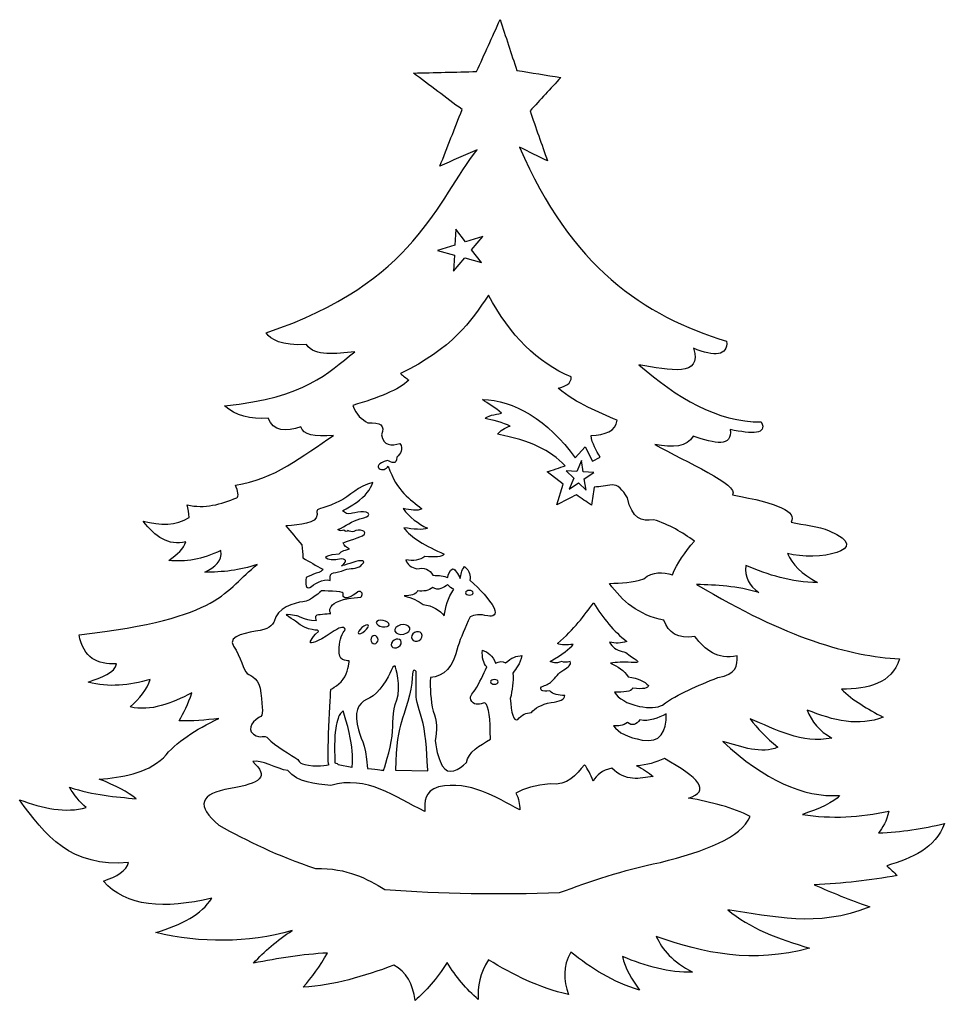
# Model space of a CAD drawing. Header units: centimetres. Extents: x 1 to 126, y -110 to -2.
# Drawn here: x 39.88 to 49.31, y -44.98 to -34.98 of the extents above; entities that cross this region are included whole.
import ezdxf

# ---------------------------------------------------------------- set-up
doc = ezdxf.new("R2010")
doc.units = ezdxf.units.CM
doc.header["$MEASUREMENT"] = 0
doc.layers.add('layer 1', color=7, linetype='Continuous')

msp = doc.modelspace()

# ---------------------------------------------------------------- linework, layer by layer
at = {"layer": 'layer 1', "color": 250}
for points, knots in [([(43.69489, -44.61772), (43.82336, -44.68511), (43.88996, -44.80964), (43.91102, -44.97621), (43.91102, -44.97621), (44.02158, -44.88211), (44.13104, -44.75837), (44.23887, -44.59137), (44.23887, -44.59137), (44.32866, -44.73668), (44.43503, -44.86122), (44.55513, -44.96856), (44.55513, -44.96856), (44.54686, -44.83551), (44.57273, -44.7008), (44.65947, -44.56315), (44.65947, -44.56315), (44.91254, -44.71384), (45.17313, -44.85154), (45.47604, -44.9161), (45.47604, -44.9161), (45.4238, -44.77242), (45.41455, -44.62829), (45.4998, -44.48319), (45.4998, -44.48319), (45.70339, -44.64948), (45.92907, -44.78842), (46.19841, -44.87326), (46.19841, -44.87326), (46.12294, -44.76279), (46.0491, -44.65189), (46.02654, -44.52833), (46.02654, -44.52833), (46.26144, -44.63047), (46.49893, -44.69253), (46.74056, -44.69), (46.74056, -44.69), (46.53695, -44.58337), (46.43082, -44.45768), (46.36899, -44.32333), (46.36899, -44.32333), (46.85224, -44.49906), (47.35594, -44.60179), (47.93274, -44.44384), (47.93274, -44.44384), (47.61605, -44.35067), (47.31834, -44.2392), (47.09884, -44.05247), (47.09884, -44.05247), (47.55928, -44.11585), (48.00059, -44.24398), (48.54561, -44.02165), (48.54561, -44.02165), (48.3405, -43.95062), (48.15407, -43.87558), (47.98044, -43.79781), (47.98044, -43.79781), (48.26905, -43.78714), (48.54918, -43.75088), (48.82588, -43.70424), (48.82588, -43.70424), (48.79093, -43.67071), (48.75598, -43.63718), (48.72102, -43.60365), (48.72102, -43.60365), (48.97695, -43.52492), (49.21602, -43.42838), (49.30602, -43.17415), (49.30602, -43.17415), (49.08773, -43.22386), (48.86564, -43.26071), (48.63527, -43.26926), (48.63527, -43.26926), (48.67592, -43.21142), (48.71771, -43.15682), (48.74024, -43.04664), (48.74024, -43.04664), (48.44828, -43.11125), (48.15447, -43.12628), (47.85847, -43.0815), (47.85847, -43.0815), (48.02519, -43.01999), (48.1882, -42.95815), (48.2371, -42.88653), (48.2371, -42.88653), (47.86912, -42.91089), (47.47305, -42.73129), (47.04725, -42.33577), (47.04725, -42.33577), (47.24245, -42.39166), (47.44181, -42.46767), (47.6103, -42.39485), (47.6103, -42.39485), (47.48275, -42.2967), (47.40433, -42.20159), (47.32516, -42.10643), (47.32516, -42.10643), (47.58592, -42.20806), (47.85166, -42.36565), (48.15976, -42.30151), (48.15976, -42.30151), (48.03118, -42.23054), (47.95195, -42.13232), (47.90653, -42.01547), (47.90653, -42.01547), (48.17642, -42.12418), (48.43996, -42.18735), (48.6809, -42.08786), (48.6809, -42.08786), (48.52397, -42.00524), (48.37222, -41.91842), (48.25664, -41.80226), (48.25664, -41.80226), (48.53009, -41.80056), (48.76642, -41.74943), (48.84989, -41.49484), (48.84989, -41.49484), (48.3358, -41.46509), (47.70734, -41.28975), (46.78119, -40.73544), (46.78119, -40.73544), (46.98422, -40.73998), (47.19017, -40.75221), (47.41673, -40.81849), (47.41673, -40.81849), (47.31671, -40.74935), (47.2686, -40.65878), (47.2832, -40.54235), (47.2832, -40.54235), (47.51088, -40.63886), (47.74703, -40.71439), (48.01354, -40.715), (48.01354, -40.715), (47.85219, -40.62752), (47.75404, -40.52841), (47.70826, -40.4197), (47.70826, -40.4197), (48.0009, -40.49945), (48.60911, -40.3916), (48.13271, -40.18841), (48.13271, -40.18841), (48.02363, -40.1419), (47.86879, -40.1304), (47.74417, -40.10003), (47.74417, -40.10003), (47.8054, -39.99755), (47.62258, -39.9045), (47.1452, -39.82288), (47.1452, -39.82288), (47.21868, -39.71438), (46.67318, -39.4898), (46.35445, -39.30775), (46.35445, -39.30775), (46.53835, -39.34267), (46.68844, -39.33763), (46.74507, -39.2221), (46.74507, -39.2221), (46.97226, -39.30578), (47.14521, -39.33263), (47.12452, -39.15662), (47.12452, -39.15662), (47.34625, -39.20135), (47.50518, -39.20798), (47.43985, -39.07854), (47.43985, -39.07854), (46.98853, -39.07959), (46.58261, -38.8323), (46.19311, -38.49521), (46.19311, -38.49521), (46.5072, -38.5497), (46.84713, -38.62627), (46.74776, -38.32705), (46.74776, -38.32705), (46.96947, -38.41573), (47.0971, -38.40694), (47.0872, -38.25565), (47.0872, -38.25565), (46.24664, -38.00058), (45.49253, -37.49095), (44.97738, -36.27754), (44.97738, -36.27754), (45.07191, -36.32399), (45.16644, -36.37044), (45.26098, -36.41688), (45.26098, -36.41688), (45.20166, -36.24705), (45.14233, -36.07722), (45.08302, -35.90739), (45.08302, -35.90739), (45.18753, -35.79374), (45.29205, -35.68008), (45.39658, -35.56641), (45.39658, -35.56641), (45.24718, -35.54225), (45.09778, -35.51808), (44.94838, -35.49392), (44.94838, -35.49392), (44.89161, -35.32135), (44.83485, -35.14879), (44.77807, -34.97621), (44.77807, -34.97621), (44.69842, -35.15277), (44.61877, -35.32933), (44.53912, -35.50589), (44.53912, -35.50589), (44.32451, -35.51107), (44.1099, -35.51622), (43.89529, -35.52138), (43.89529, -35.52138), (44.06033, -35.64554), (44.22536, -35.76968), (44.39038, -35.89384), (44.39038, -35.89384), (44.31528, -36.08588), (44.24019, -36.27792), (44.16508, -36.46997), (44.16508, -36.46997), (44.29163, -36.41411), (44.41818, -36.35826), (44.54472, -36.30242), (44.54472, -36.30242), (44.14174, -36.80702), (43.91867, -37.66263), (42.39419, -38.16896), (42.39419, -38.16896), (42.44292, -38.24454), (42.5471, -38.29802), (42.80442, -38.29039), (42.80442, -38.29039), (42.89324, -38.41612), (43.10302, -38.37942), (43.29644, -38.36469), (43.29644, -38.36469), (43.00747, -38.58265), (42.81958, -38.82308), (41.96835, -38.91573), (41.96835, -38.91573), (42.08577, -39.01153), (42.23247, -39.05626), (42.41447, -39.03935), (42.41447, -39.03935), (42.46375, -39.18088), (42.59445, -39.17557), (42.74795, -39.12918), (42.74795, -39.12918), (42.77096, -39.20644), (42.88208, -39.23507), (43.08128, -39.21509), (43.08128, -39.21509), (42.76784, -39.42232), (42.47415, -39.66753), (42.08175, -39.72274), (42.08175, -39.72274), (42.10453, -39.78249), (42.12115, -39.83665), (42.09448, -39.85165), (42.09448, -39.85165), (41.93313, -39.91644), (41.76929, -39.96757), (41.58797, -39.92329), (41.58797, -39.92329), (41.59949, -39.9659), (41.6077, -40.00867), (41.60864, -40.05181), (41.60864, -40.05181), (41.47618, -40.13686), (41.31496, -40.1336), (41.14069, -40.09018), (41.14069, -40.09018), (41.26064, -40.24835), (41.3981, -40.34366), (41.5741, -40.30077), (41.5741, -40.30077), (41.55891, -40.36806), (41.48644, -40.42946), (41.40208, -40.48966), (41.40208, -40.48966), (41.56923, -40.50987), (41.74476, -40.48172), (41.9314, -40.38944), (41.9314, -40.38944), (41.95541, -40.50016), (41.86824, -40.55773), (41.76849, -40.60929), (41.76849, -40.60929), (41.94763, -40.61327), (42.1258, -40.59053), (42.30264, -40.53239), (42.30264, -40.53239), (41.96577, -40.79269), (41.96872, -41.08042), (40.48743, -41.24833), (40.48743, -41.24833), (40.53003, -41.48639), (40.67574, -41.55389), (40.8683, -41.54389), (40.8683, -41.54389), (40.85887, -41.63485), (40.71594, -41.68136), (40.58085, -41.73052), (40.58085, -41.73052), (40.78794, -41.78837), (40.99911, -41.76632), (41.21233, -41.70386), (41.21233, -41.70386), (41.18129, -41.8077), (41.10312, -41.89851), (41.00792, -41.98459), (41.00792, -41.98459), (41.22049, -42.03197), (41.42828, -41.94962), (41.63505, -41.84039), (41.63505, -41.84039), (41.59985, -41.95853), (41.55358, -42.04332), (41.50637, -42.1253), (41.50637, -42.1253), (41.64179, -42.13017), (41.77659, -42.11776), (41.91123, -42.10177), (41.91123, -42.10177), (41.67673, -42.21451), (41.47592, -42.34198), (41.34926, -42.50187), (41.34926, -42.50187), (41.16219, -42.67081), (40.92842, -42.6987), (40.69312, -42.72206), (40.69312, -42.72206), (40.86519, -42.78569), (40.98301, -42.85193), (41.07036, -42.91966), (41.07036, -42.91966), (40.85486, -42.90128), (40.63991, -42.88386), (40.38984, -42.80348), (40.38984, -42.80348), (40.43657, -42.88363), (40.49349, -42.95284), (40.56061, -43.01108), (40.56061, -43.01108), (40.34959, -43.06811), (40.11904, -43.01843), (39.8814, -42.93016), (39.8814, -42.93016), (40.13405, -43.29335), (40.41221, -43.62402), (40.99105, -43.57115), (40.99105, -43.57115), (40.97227, -43.6545), (40.87233, -43.71298), (40.73551, -43.76016), (40.73551, -43.76016), (40.96624, -44.02521), (41.3579, -44.04779), (41.83982, -43.93433), (41.83982, -43.93433), (41.73774, -44.09793), (41.53198, -44.20637), (41.26802, -44.28388), (41.26802, -44.28388), (41.73359, -44.3933), (42.19753, -44.39403), (42.65949, -44.26358), (42.65949, -44.26358), (42.50236, -44.3646), (42.37495, -44.47706), (42.26608, -44.59665), (42.26608, -44.59665), (42.51617, -44.54686), (42.76662, -44.50677), (43.01804, -44.4935), (43.01804, -44.4935), (42.94393, -44.63035), (42.85838, -44.73712), (42.77242, -44.84295), (42.77242, -44.84295), (43.08186, -44.82063), (43.38892, -44.73381), (43.69489, -44.61772)], [0, 0, 0, 0, 0.0104167, 0.0104167, 0.0104167, 0.0104167, 0.0208333, 0.0208333, 0.0208333, 0.0208333, 0.03125, 0.03125, 0.03125, 0.03125, 0.0416667, 0.0416667, 0.0416667, 0.0416667, 0.0520833, 0.0520833, 0.0520833, 0.0520833, 0.0625, 0.0625, 0.0625, 0.0625, 0.0729167, 0.0729167, 0.0729167, 0.0729167, 0.0833333, 0.0833333, 0.0833333, 0.0833333, 0.09375, 0.09375, 0.09375, 0.09375, 0.1041667, 0.1041667, 0.1041667, 0.1041667, 0.1145833, 0.1145833, 0.1145833, 0.1145833, 0.125, 0.125, 0.125, 0.125, 0.1354167, 0.1354167, 0.1354167, 0.1354167, 0.1458333, 0.1458333, 0.1458333, 0.1458333, 0.15625, 0.15625, 0.15625, 0.15625, 0.1666667, 0.1666667, 0.1666667, 0.1666667, 0.1770833, 0.1770833, 0.1770833, 0.1770833, 0.1875, 0.1875, 0.1875, 0.1875, 0.1979167, 0.1979167, 0.1979167, 0.1979167, 0.2083333, 0.2083333, 0.2083333, 0.2083333, 0.21875, 0.21875, 0.21875, 0.21875, 0.2291667, 0.2291667, 0.2291667, 0.2291667, 0.2395833, 0.2395833, 0.2395833, 0.2395833, 0.25, 0.25, 0.25, 0.25, 0.2604167, 0.2604167, 0.2604167, 0.2604167, 0.2708333, 0.2708333, 0.2708333, 0.2708333, 0.28125, 0.28125, 0.28125, 0.28125, 0.2916667, 0.2916667, 0.2916667, 0.2916667, 0.3020833, 0.3020833, 0.3020833, 0.3020833, 0.3125, 0.3125, 0.3125, 0.3125, 0.3229167, 0.3229167, 0.3229167, 0.3229167, 0.3333333, 0.3333333, 0.3333333, 0.3333333, 0.34375, 0.34375, 0.34375, 0.34375, 0.3541667, 0.3541667, 0.3541667, 0.3541667, 0.3645833, 0.3645833, 0.3645833, 0.3645833, 0.375, 0.375, 0.375, 0.375, 0.3854167, 0.3854167, 0.3854167, 0.3854167, 0.3958333, 0.3958333, 0.3958333, 0.3958333, 0.40625, 0.40625, 0.40625, 0.40625, 0.4166667, 0.4166667, 0.4166667, 0.4166667, 0.4270833, 0.4270833, 0.4270833, 0.4270833, 0.4375, 0.4375, 0.4375, 0.4375, 0.4479167, 0.4479167, 0.4479167, 0.4479167, 0.4583333, 0.4583333, 0.4583333, 0.4583333, 0.46875, 0.46875, 0.46875, 0.46875, 0.4791667, 0.4791667, 0.4791667, 0.4791667, 0.4895833, 0.4895833, 0.4895833, 0.4895833, 0.5, 0.5, 0.5, 0.5, 0.5104167, 0.5104167, 0.5104167, 0.5104167, 0.5208333, 0.5208333, 0.5208333, 0.5208333, 0.53125, 0.53125, 0.53125, 0.53125, 0.5416667, 0.5416667, 0.5416667, 0.5416667, 0.5520833, 0.5520833, 0.5520833, 0.5520833, 0.5625, 0.5625, 0.5625, 0.5625, 0.5729167, 0.5729167, 0.5729167, 0.5729167, 0.5833333, 0.5833333, 0.5833333, 0.5833333, 0.59375, 0.59375, 0.59375, 0.59375, 0.6041667, 0.6041667, 0.6041667, 0.6041667, 0.6145833, 0.6145833, 0.6145833, 0.6145833, 0.625, 0.625, 0.625, 0.625, 0.6354167, 0.6354167, 0.6354167, 0.6354167, 0.6458333, 0.6458333, 0.6458333, 0.6458333, 0.65625, 0.65625, 0.65625, 0.65625, 0.6666667, 0.6666667, 0.6666667, 0.6666667, 0.6770833, 0.6770833, 0.6770833, 0.6770833, 0.6875, 0.6875, 0.6875, 0.6875, 0.6979167, 0.6979167, 0.6979167, 0.6979167, 0.7083333, 0.7083333, 0.7083333, 0.7083333, 0.71875, 0.71875, 0.71875, 0.71875, 0.7291667, 0.7291667, 0.7291667, 0.7291667, 0.7395833, 0.7395833, 0.7395833, 0.7395833, 0.75, 0.75, 0.75, 0.75, 0.7604167, 0.7604167, 0.7604167, 0.7604167, 0.7708333, 0.7708333, 0.7708333, 0.7708333, 0.78125, 0.78125, 0.78125, 0.78125, 0.7916667, 0.7916667, 0.7916667, 0.7916667, 0.8020833, 0.8020833, 0.8020833, 0.8020833, 0.8125, 0.8125, 0.8125, 0.8125, 0.8229167, 0.8229167, 0.8229167, 0.8229167, 0.8333333, 0.8333333, 0.8333333, 0.8333333, 0.84375, 0.84375, 0.84375, 0.84375, 0.8541667, 0.8541667, 0.8541667, 0.8541667, 0.8645833, 0.8645833, 0.8645833, 0.8645833, 0.875, 0.875, 0.875, 0.875, 0.8854167, 0.8854167, 0.8854167, 0.8854167, 0.8958333, 0.8958333, 0.8958333, 0.8958333, 0.90625, 0.90625, 0.90625, 0.90625, 0.9166667, 0.9166667, 0.9166667, 0.9166667, 0.9270833, 0.9270833, 0.9270833, 0.9270833, 0.9375, 0.9375, 0.9375, 0.9375, 0.9479167, 0.9479167, 0.9479167, 0.9479167, 0.9583333, 0.9583333, 0.9583333, 0.9583333, 0.96875, 0.96875, 0.96875, 0.96875, 0.9791667, 0.9791667, 0.9791667, 0.9791667, 1, 1, 1, 1]), ([(44.60216, -37.18709), (44.60216, -37.18709), (44.48787, -37.32249), (44.48787, -37.32249), (44.48787, -37.32249), (44.48787, -37.32249), (44.58875, -37.45215), (44.58875, -37.45215), (44.58875, -37.45215), (44.58875, -37.45215), (44.41781, -37.4058), (44.41781, -37.4058), (44.41781, -37.4058), (44.41781, -37.4058), (44.30407, -37.54156), (44.30407, -37.54156), (44.30407, -37.54156), (44.30407, -37.54156), (44.31271, -37.3775), (44.31271, -37.3775), (44.31271, -37.3775), (44.31271, -37.3775), (44.14152, -37.33175), (44.14152, -37.33175), (44.14152, -37.33175), (44.14152, -37.33175), (44.31781, -37.27671), (44.31781, -37.27671), (44.31781, -37.27671), (44.31781, -37.27671), (44.32576, -37.11268), (44.32576, -37.11268), (44.32576, -37.11268), (44.32576, -37.11268), (44.42607, -37.24272), (44.42607, -37.24272), (44.42607, -37.24272), (44.42607, -37.24272), (44.60216, -37.18709), (44.60216, -37.18709)], [0, 0, 0, 0, 0.0909091, 0.0909091, 0.0909091, 0.0909091, 0.1818182, 0.1818182, 0.1818182, 0.1818182, 0.2727273, 0.2727273, 0.2727273, 0.2727273, 0.3636364, 0.3636364, 0.3636364, 0.3636364, 0.4545455, 0.4545455, 0.4545455, 0.4545455, 0.5454545, 0.5454545, 0.5454545, 0.5454545, 0.6363636, 0.6363636, 0.6363636, 0.6363636, 0.7272727, 0.7272727, 0.7272727, 0.7272727, 0.8181818, 0.8181818, 0.8181818, 0.8181818, 1, 1, 1, 1]), ([(45.91985, -39.72073), (45.97605, -39.71489), (46.02674, -39.76966), (46.07494, -39.85195), (46.07494, -39.85195), (46.12053, -40.06466), (46.22255, -40.09559), (46.34036, -40.07563), (46.34036, -40.07563), (46.50466, -40.12307), (46.63379, -40.20571), (46.75789, -40.29334), (46.75789, -40.29334), (46.66312, -40.40767), (46.58106, -40.522), (46.53422, -40.6363), (46.53422, -40.6363), (46.43522, -40.60803), (46.33692, -40.59832), (46.24195, -40.67806), (46.24195, -40.67806), (46.12895, -40.72078), (46.01034, -40.71791), (45.89301, -40.72578), (45.89301, -40.72578), (46.02398, -40.90205), (46.18376, -41.05033), (46.44661, -41.09871), (46.44661, -41.09871), (46.49033, -41.22989), (46.59189, -41.29051), (46.76334, -41.26604), (46.76334, -41.26604), (46.86926, -41.4021), (46.99167, -41.5072), (47.1936, -41.46324), (47.1936, -41.46324), (47.1986, -41.56004), (47.1882, -41.6518), (46.9964, -41.68435), (46.9964, -41.68435), (46.79423, -41.76801), (46.58779, -41.84886), (46.43466, -41.96522), (46.43466, -41.96522), (46.37678, -41.9928), (46.299, -41.99867), (46.19721, -41.97835), (46.19721, -41.97835), (46.0688, -41.94959), (45.9843, -41.90088), (45.94372, -41.83222), (45.94372, -41.83222), (46.03539, -41.83431), (46.11706, -41.83142), (46.12862, -41.79344), (46.12862, -41.79344), (46.24519, -41.80697), (46.2849, -41.79302), (46.28967, -41.7666), (46.28967, -41.7666), (46.25101, -41.7237), (46.1864, -41.69212), (46.08388, -41.67714), (46.08388, -41.67714), (46.04274, -41.60924), (45.97428, -41.57259), (45.90494, -41.53697), (45.90494, -41.53697), (45.96859, -41.53138), (46.02748, -41.523), (46.11274, -41.53002), (46.11274, -41.53002), (46.23858, -41.54034), (46.16647, -41.51044), (46.09034, -41.45137), (46.09034, -41.45137), (46.06959, -41.43526), (46.04742, -41.42252), (46.02199, -41.41748), (46.02199, -41.41748), (45.96261, -41.40571), (45.91956, -41.37394), (45.89301, -41.32224), (45.89301, -41.32224), (45.95365, -41.33822), (46.01231, -41.33622), (46.06897, -41.31627), (46.06897, -41.31627), (45.93668, -41.211), (45.82433, -41.07977), (45.73197, -40.92261), (45.73197, -40.92261), (45.6297, -41.05615), (45.53903, -41.18704), (45.36216, -41.33715), (45.36216, -41.33715), (45.40159, -41.35437), (45.45977, -41.35285), (45.52321, -41.3461), (45.52321, -41.3461), (45.4877, -41.38978), (45.4149, -41.44644), (45.2876, -41.52205), (45.2876, -41.52205), (45.31688, -41.5314), (45.34031, -41.54587), (45.40689, -41.52205), (45.40689, -41.52205), (45.42698, -41.52905), (45.45331, -41.53103), (45.49338, -41.52205), (45.49338, -41.52205), (45.50444, -41.55142), (45.47303, -41.57967), (45.42666, -41.6052), (45.42666, -41.6052), (45.36788, -41.63756), (45.34583, -41.68579), (45.30046, -41.72561), (45.30046, -41.72561), (45.27638, -41.74675), (45.24191, -41.76387), (45.20111, -41.77854), (45.20111, -41.77854), (45.17843, -41.81303), (45.19951, -41.8297), (45.28462, -41.82029), (45.28462, -41.82029), (45.31528, -41.85623), (45.37399, -41.86411), (45.43672, -41.868), (45.43672, -41.868), (45.43606, -41.90594), (45.38736, -41.92863), (45.2989, -41.93863), (45.2989, -41.93863), (45.1936, -41.95957), (45.13491, -41.99698), (45.09748, -42.04186), (45.09748, -42.04186), (45.04402, -42.04296), (44.99704, -42.06355), (44.95955, -42.11255), (44.95955, -42.11255), (44.91349, -42.13755), (44.89212, -42.04452), (44.88201, -41.89783), (44.88201, -41.89783), (44.90232, -41.81298), (44.9165, -41.72722), (44.90885, -41.63837), (44.90885, -41.63837), (44.94202, -41.59068), (44.97958, -41.54966), (45.0013, -41.45943), (45.0013, -41.45943), (44.94732, -41.46406), (44.89225, -41.48142), (44.83429, -41.53398), (44.83429, -41.53398), (44.80249, -41.51701), (44.76868, -41.51799), (44.7329, -41.53697), (44.7329, -41.53697), (44.70253, -41.45929), (44.65354, -41.42618), (44.59869, -41.40575), (44.59869, -41.40575), (44.59027, -41.48361), (44.60791, -41.53776), (44.64342, -41.57574), (44.64342, -41.57574), (44.60658, -41.6543), (44.57156, -41.73314), (44.52267, -41.80998), (44.52267, -41.80998), (44.49524, -41.85311), (44.4546, -41.87911), (44.49012, -41.93031), (44.49012, -41.93031), (44.5192, -41.97218), (44.57717, -41.95524), (44.62116, -41.941), (44.62116, -41.941), (44.67103, -41.98116), (44.67741, -42.09587), (44.67921, -42.31237), (44.67921, -42.31237), (44.56958, -42.37913), (44.45434, -42.44332), (44.43466, -42.55095), (44.43466, -42.55095), (44.36596, -42.62064), (44.24789, -42.69246), (44.18898, -42.58459), (44.18898, -42.58459), (44.15788, -42.52761), (44.13156, -42.44979), (44.11555, -42.32728), (44.11555, -42.32728), (44.13881, -42.22765), (44.13608, -42.12806), (44.09503, -42.02888), (44.09503, -42.02888), (44.07023, -41.9129), (44.06236, -41.79743), (44.06784, -41.6831), (44.06784, -41.6831), (44.20246, -41.67501), (44.30136, -41.58262), (44.34818, -41.36697), (44.34818, -41.36697), (44.37861, -41.27622), (44.4187, -41.17738), (44.47291, -41.0668), (44.47291, -41.0668), (44.47309, -41.06646), (44.47325, -41.06611), (44.47343, -41.06576), (44.47343, -41.06576), (44.51624, -41.0422), (44.57363, -41.03646), (44.65237, -41.05681), (44.65237, -41.05681), (44.71092, -41.06491), (44.74326, -41.04803), (44.71798, -40.97629), (44.71798, -40.97629), (44.66253, -40.88185), (44.58175, -40.7874), (44.47045, -40.69297), (44.47045, -40.69297), (44.47371, -40.64625), (44.47497, -40.59954), (44.41379, -40.5528), (44.41379, -40.5528), (44.38483, -40.59357), (44.37692, -40.63434), (44.37203, -40.67508), (44.37203, -40.67508), (44.34745, -40.62826), (44.32313, -40.57868), (44.29449, -40.57666), (44.29449, -40.57666), (44.26199, -40.59714), (44.25001, -40.62936), (44.24546, -40.66581), (44.24546, -40.66581), (44.20693, -40.64991), (44.15642, -40.64199), (44.09393, -40.64204), (44.09393, -40.64204), (44.05892, -40.58185), (44.00397, -40.55956), (43.92904, -40.5752), (43.92904, -40.5752), (43.87568, -40.56122), (43.83104, -40.53852), (43.81762, -40.48458), (43.81762, -40.48458), (43.89298, -40.49715), (43.96084, -40.49225), (44.01223, -40.44893), (44.01223, -40.44893), (44.11687, -40.4602), (44.18749, -40.45529), (44.20832, -40.42664), (44.20832, -40.42664), (44.0206, -40.34376), (43.86472, -40.25662), (43.79683, -40.15776), (43.79683, -40.15776), (43.89504, -40.17121), (43.99165, -40.18355), (44.03748, -40.16074), (44.03748, -40.16074), (43.94256, -40.11484), (43.85637, -40.05399), (43.7894, -39.96019), (43.7894, -39.96019), (43.86479, -39.97771), (43.93621, -39.98972), (43.97955, -39.96316), (43.97955, -39.96316), (43.8583, -39.86366), (43.73263, -39.79404), (43.63639, -39.52789), (43.63639, -39.52789), (43.60827, -39.60815), (43.42783, -39.53366), (43.62944, -39.47022), (43.62944, -39.47022), (43.67397, -39.49236), (43.72105, -39.52114), (43.72486, -39.43742), (43.72486, -39.43742), (43.76211, -39.399), (43.797, -39.35985), (43.75767, -39.29725), (43.75767, -39.29725), (43.66861, -39.32284), (43.59082, -39.32523), (43.56979, -39.21076), (43.56979, -39.21076), (43.6095, -39.11444), (43.55754, -39.07706), (43.42962, -39.08848), (43.42962, -39.08848), (43.36881, -39.05048), (43.31022, -39.00779), (43.27752, -38.90954), (43.27752, -38.90954), (43.54028, -38.83295), (43.74807, -38.74963), (43.84714, -38.65307), (43.84714, -38.65307), (43.81931, -38.63021), (43.79148, -38.60733), (43.76364, -38.58447), (43.76364, -38.58447), (44.2895, -38.32864), (44.48019, -38.05723), (44.65833, -37.7852), (44.65833, -37.7852), (44.88145, -38.19453), (45.15902, -38.4804), (45.50233, -38.61727), (45.50233, -38.61727), (45.50617, -38.69111), (45.44339, -38.71586), (45.37111, -38.73359), (45.37111, -38.73359), (45.57093, -38.89861), (45.77074, -38.97494), (45.97056, -39.06164), (45.97056, -39.06164), (45.95618, -39.17173), (45.85123, -39.21045), (45.70513, -39.21672), (45.70513, -39.21672), (45.71347, -39.30386), (45.76109, -39.36789), (45.79763, -39.43887), (45.79763, -39.43887), (45.79763, -39.43887), (45.71835, -39.47907), (45.71835, -39.47907), (45.71835, -39.47907), (45.71835, -39.47907), (45.64398, -39.33137), (45.64398, -39.33137), (45.64398, -39.33137), (45.64398, -39.33137), (45.54354, -39.44541), (45.54354, -39.44541), (45.54354, -39.44541), (45.26734, -39.05924), (44.91496, -38.85144), (44.59869, -38.84989), (44.59869, -38.84989), (44.65087, -38.89161), (44.73497, -38.93232), (44.79116, -38.99005), (44.79116, -38.99005), (44.72546, -38.99997), (44.64331, -39.01787), (44.62553, -39.04375), (44.62553, -39.04375), (44.69511, -39.05412), (44.81259, -39.08947), (44.88219, -39.11988), (44.88219, -39.11988), (44.82986, -39.13074), (44.77513, -39.17508), (44.75087, -39.20196), (44.75087, -39.20196), (45.08655, -39.27254), (45.28829, -39.36015), (45.4397, -39.52688), (45.4397, -39.52688), (45.39098, -39.5408), (45.30654, -39.57258), (45.25783, -39.5865), (45.25783, -39.5865), (45.25783, -39.5865), (45.42179, -39.71176), (45.42179, -39.71176), (45.42179, -39.71176), (45.42179, -39.71176), (45.35625, -39.9235), (45.35625, -39.9235), (45.35625, -39.9235), (45.41093, -39.89567), (45.50133, -39.84997), (45.55601, -39.82213), (45.55601, -39.82213), (45.60671, -39.85693), (45.65742, -39.89173), (45.70811, -39.92651), (45.70811, -39.92651), (45.71805, -39.86588), (45.72798, -39.80524), (45.73794, -39.74459), (45.73794, -39.74459), (45.79857, -39.73664), (45.85921, -39.72869), (45.91985, -39.72073)], [0, 0, 0, 0, 0.0097087, 0.0097087, 0.0097087, 0.0097087, 0.0194175, 0.0194175, 0.0194175, 0.0194175, 0.0291262, 0.0291262, 0.0291262, 0.0291262, 0.038835, 0.038835, 0.038835, 0.038835, 0.0485437, 0.0485437, 0.0485437, 0.0485437, 0.0582524, 0.0582524, 0.0582524, 0.0582524, 0.0679612, 0.0679612, 0.0679612, 0.0679612, 0.0776699, 0.0776699, 0.0776699, 0.0776699, 0.0873786, 0.0873786, 0.0873786, 0.0873786, 0.0970874, 0.0970874, 0.0970874, 0.0970874, 0.1067961, 0.1067961, 0.1067961, 0.1067961, 0.1165049, 0.1165049, 0.1165049, 0.1165049, 0.1262136, 0.1262136, 0.1262136, 0.1262136, 0.1359223, 0.1359223, 0.1359223, 0.1359223, 0.1456311, 0.1456311, 0.1456311, 0.1456311, 0.1553398, 0.1553398, 0.1553398, 0.1553398, 0.1650485, 0.1650485, 0.1650485, 0.1650485, 0.1747573, 0.1747573, 0.1747573, 0.1747573, 0.184466, 0.184466, 0.184466, 0.184466, 0.1941748, 0.1941748, 0.1941748, 0.1941748, 0.2038835, 0.2038835, 0.2038835, 0.2038835, 0.2135922, 0.2135922, 0.2135922, 0.2135922, 0.223301, 0.223301, 0.223301, 0.223301, 0.2330097, 0.2330097, 0.2330097, 0.2330097, 0.2427184, 0.2427184, 0.2427184, 0.2427184, 0.2524272, 0.2524272, 0.2524272, 0.2524272, 0.2621359, 0.2621359, 0.2621359, 0.2621359, 0.2718447, 0.2718447, 0.2718447, 0.2718447, 0.2815534, 0.2815534, 0.2815534, 0.2815534, 0.2912621, 0.2912621, 0.2912621, 0.2912621, 0.3009709, 0.3009709, 0.3009709, 0.3009709, 0.3106796, 0.3106796, 0.3106796, 0.3106796, 0.3203883, 0.3203883, 0.3203883, 0.3203883, 0.3300971, 0.3300971, 0.3300971, 0.3300971, 0.3398058, 0.3398058, 0.3398058, 0.3398058, 0.3495146, 0.3495146, 0.3495146, 0.3495146, 0.3592233, 0.3592233, 0.3592233, 0.3592233, 0.368932, 0.368932, 0.368932, 0.368932, 0.3786408, 0.3786408, 0.3786408, 0.3786408, 0.3883495, 0.3883495, 0.3883495, 0.3883495, 0.3980583, 0.3980583, 0.3980583, 0.3980583, 0.407767, 0.407767, 0.407767, 0.407767, 0.4174757, 0.4174757, 0.4174757, 0.4174757, 0.4271845, 0.4271845, 0.4271845, 0.4271845, 0.4368932, 0.4368932, 0.4368932, 0.4368932, 0.4466019, 0.4466019, 0.4466019, 0.4466019, 0.4563107, 0.4563107, 0.4563107, 0.4563107, 0.4660194, 0.4660194, 0.4660194, 0.4660194, 0.4757282, 0.4757282, 0.4757282, 0.4757282, 0.4854369, 0.4854369, 0.4854369, 0.4854369, 0.4951456, 0.4951456, 0.4951456, 0.4951456, 0.5048544, 0.5048544, 0.5048544, 0.5048544, 0.5145631, 0.5145631, 0.5145631, 0.5145631, 0.5242718, 0.5242718, 0.5242718, 0.5242718, 0.5339806, 0.5339806, 0.5339806, 0.5339806, 0.5436893, 0.5436893, 0.5436893, 0.5436893, 0.5533981, 0.5533981, 0.5533981, 0.5533981, 0.5631068, 0.5631068, 0.5631068, 0.5631068, 0.5728155, 0.5728155, 0.5728155, 0.5728155, 0.5825243, 0.5825243, 0.5825243, 0.5825243, 0.592233, 0.592233, 0.592233, 0.592233, 0.6019417, 0.6019417, 0.6019417, 0.6019417, 0.6116505, 0.6116505, 0.6116505, 0.6116505, 0.6213592, 0.6213592, 0.6213592, 0.6213592, 0.631068, 0.631068, 0.631068, 0.631068, 0.6407767, 0.6407767, 0.6407767, 0.6407767, 0.6504854, 0.6504854, 0.6504854, 0.6504854, 0.6601942, 0.6601942, 0.6601942, 0.6601942, 0.6699029, 0.6699029, 0.6699029, 0.6699029, 0.6796117, 0.6796117, 0.6796117, 0.6796117, 0.6893204, 0.6893204, 0.6893204, 0.6893204, 0.6990291, 0.6990291, 0.6990291, 0.6990291, 0.7087379, 0.7087379, 0.7087379, 0.7087379, 0.7184466, 0.7184466, 0.7184466, 0.7184466, 0.7281553, 0.7281553, 0.7281553, 0.7281553, 0.7378641, 0.7378641, 0.7378641, 0.7378641, 0.7475728, 0.7475728, 0.7475728, 0.7475728, 0.7572816, 0.7572816, 0.7572816, 0.7572816, 0.7669903, 0.7669903, 0.7669903, 0.7669903, 0.776699, 0.776699, 0.776699, 0.776699, 0.7864078, 0.7864078, 0.7864078, 0.7864078, 0.7961165, 0.7961165, 0.7961165, 0.7961165, 0.8058252, 0.8058252, 0.8058252, 0.8058252, 0.815534, 0.815534, 0.815534, 0.815534, 0.8252427, 0.8252427, 0.8252427, 0.8252427, 0.8349515, 0.8349515, 0.8349515, 0.8349515, 0.8446602, 0.8446602, 0.8446602, 0.8446602, 0.8543689, 0.8543689, 0.8543689, 0.8543689, 0.8640777, 0.8640777, 0.8640777, 0.8640777, 0.8737864, 0.8737864, 0.8737864, 0.8737864, 0.8834951, 0.8834951, 0.8834951, 0.8834951, 0.8932039, 0.8932039, 0.8932039, 0.8932039, 0.9029126, 0.9029126, 0.9029126, 0.9029126, 0.9126214, 0.9126214, 0.9126214, 0.9126214, 0.9223301, 0.9223301, 0.9223301, 0.9223301, 0.9320388, 0.9320388, 0.9320388, 0.9320388, 0.9417476, 0.9417476, 0.9417476, 0.9417476, 0.9514563, 0.9514563, 0.9514563, 0.9514563, 0.961165, 0.961165, 0.961165, 0.961165, 0.9708738, 0.9708738, 0.9708738, 0.9708738, 0.9805825, 0.9805825, 0.9805825, 0.9805825, 1, 1, 1, 1]), ([(45.63644, -39.65836), (45.63644, -39.65836), (45.65412, -39.77309), (45.65412, -39.77309), (45.65412, -39.77309), (45.65412, -39.77309), (45.57705, -39.69789), (45.57705, -39.69789), (45.57705, -39.69789), (45.57705, -39.69789), (45.48048, -39.76242), (45.48048, -39.76242), (45.48048, -39.76242), (45.48048, -39.76242), (45.52962, -39.65179), (45.52962, -39.65179), (45.52962, -39.65179), (45.52962, -39.65179), (45.45225, -39.57694), (45.45225, -39.57694), (45.45225, -39.57694), (45.45225, -39.57694), (45.55969, -39.58377), (45.55969, -39.58377), (45.55969, -39.58377), (45.55969, -39.58377), (45.60844, -39.47297), (45.60844, -39.47297), (45.60844, -39.47297), (45.60844, -39.47297), (45.62571, -39.58782), (45.62571, -39.58782), (45.62571, -39.58782), (45.62571, -39.58782), (45.7332, -39.59421), (45.7332, -39.59421), (45.7332, -39.59421), (45.7332, -39.59421), (45.63644, -39.65836), (45.63644, -39.65836)], [0, 0, 0, 0, 0.0909091, 0.0909091, 0.0909091, 0.0909091, 0.1818182, 0.1818182, 0.1818182, 0.1818182, 0.2727273, 0.2727273, 0.2727273, 0.2727273, 0.3636364, 0.3636364, 0.3636364, 0.3636364, 0.4545455, 0.4545455, 0.4545455, 0.4545455, 0.5454545, 0.5454545, 0.5454545, 0.5454545, 0.6363636, 0.6363636, 0.6363636, 0.6363636, 0.7272727, 0.7272727, 0.7272727, 0.7272727, 0.8181818, 0.8181818, 0.8181818, 0.8181818, 1, 1, 1, 1]), ([(43.47998, -39.69607), (43.46014, -39.76515), (43.40631, -39.83314), (43.31304, -39.89984), (43.31304, -39.89984), (43.26827, -39.93186), (43.22062, -39.95813), (43.17243, -39.9844), (43.17243, -39.9844), (43.19779, -40.00788), (43.22563, -40.02145), (43.25893, -40.01324), (43.25893, -40.01324), (43.28775, -40.00345), (43.4322, -39.9732), (43.44154, -40.02285), (43.44154, -40.02285), (43.432, -40.03875), (43.41548, -40.05417), (43.35023, -40.0661), (43.35023, -40.0661), (43.27385, -40.08483), (43.20094, -40.14424), (43.12437, -40.17662), (43.12437, -40.17662), (43.14521, -40.19009), (43.16602, -40.1917), (43.18684, -40.18143), (43.18684, -40.18143), (43.20712, -40.20291), (43.21694, -40.19656), (43.22529, -40.18624), (43.22529, -40.18624), (43.24613, -40.19735), (43.26694, -40.20057), (43.28776, -40.19585), (43.28776, -40.19585), (43.33442, -40.15887), (43.45414, -40.19682), (43.37426, -40.23909), (43.37426, -40.23909), (43.37288, -40.2439), (43.21038, -40.30019), (43.17724, -40.31013), (43.17724, -40.31013), (43.191, -40.34442), (43.21095, -40.35915), (43.24451, -40.37365), (43.24451, -40.37365), (43.17982, -40.38755), (43.14803, -40.40382), (43.13879, -40.4217), (43.13879, -40.4217), (42.9087, -40.43846), (43.00449, -40.5097), (43.15801, -40.47456), (43.15801, -40.47456), (43.23225, -40.47974), (43.20479, -40.51131), (43.16282, -40.54664), (43.16282, -40.54664), (43.24465, -40.5203), (43.30386, -40.50211), (43.33581, -40.49378), (43.33581, -40.49378), (43.40972, -40.48961), (43.39343, -40.51387), (43.35785, -40.54418), (43.35785, -40.54418), (43.31486, -40.58086), (43.25265, -40.56721), (43.19645, -40.58509), (43.19645, -40.58509), (43.10374, -40.63639), (43.03091, -40.57925), (43.04748, -40.69561), (43.04748, -40.69561), (42.97371, -40.66664), (42.87444, -40.74045), (42.84032, -40.76701), (42.84032, -40.76701), (42.79632, -40.77705), (42.7929, -40.74205), (42.80039, -40.66494), (42.80039, -40.66494), (42.85161, -40.63349), (42.97157, -40.60994), (42.9706, -40.58028), (42.9706, -40.58028), (42.90332, -40.54184), (42.83605, -40.50339), (42.76877, -40.46495), (42.76877, -40.46495), (42.76557, -40.42009), (42.76236, -40.37525), (42.75916, -40.3304), (42.75916, -40.3304), (42.7047, -40.26632), (42.65024, -40.20225), (42.59577, -40.13818), (42.59577, -40.13818), (42.74082, -40.12286), (42.90771, -40.12039), (42.91294, -40.02285), (42.91294, -40.02285), (42.91314, -39.99619), (42.89433, -39.9653), (42.9706, -39.95557), (42.9706, -39.95557), (43.0284, -39.93636), (43.08053, -39.915), (43.12904, -39.89227), (43.12904, -39.89227), (43.25833, -39.83171), (43.3283, -39.73047), (43.47998, -39.69607)], [0, 0, 0, 0, 0.0333333, 0.0333333, 0.0333333, 0.0333333, 0.0666667, 0.0666667, 0.0666667, 0.0666667, 0.1, 0.1, 0.1, 0.1, 0.1333333, 0.1333333, 0.1333333, 0.1333333, 0.1666667, 0.1666667, 0.1666667, 0.1666667, 0.2, 0.2, 0.2, 0.2, 0.2333333, 0.2333333, 0.2333333, 0.2333333, 0.2666667, 0.2666667, 0.2666667, 0.2666667, 0.3, 0.3, 0.3, 0.3, 0.3333333, 0.3333333, 0.3333333, 0.3333333, 0.3666667, 0.3666667, 0.3666667, 0.3666667, 0.4, 0.4, 0.4, 0.4, 0.4333333, 0.4333333, 0.4333333, 0.4333333, 0.4666667, 0.4666667, 0.4666667, 0.4666667, 0.5, 0.5, 0.5, 0.5, 0.5333333, 0.5333333, 0.5333333, 0.5333333, 0.5666667, 0.5666667, 0.5666667, 0.5666667, 0.6, 0.6, 0.6, 0.6, 0.6333333, 0.6333333, 0.6333333, 0.6333333, 0.6666667, 0.6666667, 0.6666667, 0.6666667, 0.7, 0.7, 0.7, 0.7, 0.7333333, 0.7333333, 0.7333333, 0.7333333, 0.7666667, 0.7666667, 0.7666667, 0.7666667, 0.8, 0.8, 0.8, 0.8, 0.8333333, 0.8333333, 0.8333333, 0.8333333, 0.8666667, 0.8666667, 0.8666667, 0.8666667, 0.9, 0.9, 0.9, 0.9, 0.9333333, 0.9333333, 0.9333333, 0.9333333, 1, 1, 1, 1]), ([(44.30785, -40.78466), (44.24001, -40.8749), (44.22713, -40.96231), (44.20683, -41.05651), (44.20683, -41.05651), (44.16792, -40.99917), (44.08735, -40.95039), (43.99292, -40.94064), (43.99292, -40.94064), (43.94687, -40.90201), (43.87904, -40.87429), (43.80128, -40.85151), (43.80128, -40.85151), (43.86424, -40.84909), (43.92125, -40.84169), (43.93647, -40.79951), (43.93647, -40.79951), (43.99836, -40.80991), (44.05035, -40.79852), (44.09245, -40.76534), (44.09245, -40.76534), (44.14696, -40.80364), (44.20388, -40.7704), (44.24249, -40.73712), (44.24249, -40.73712), (44.26625, -40.76386), (44.27814, -40.77426), (44.30785, -40.78466)], [0, 0, 0, 0, 0.125, 0.125, 0.125, 0.125, 0.25, 0.25, 0.25, 0.25, 0.375, 0.375, 0.375, 0.375, 0.5, 0.5, 0.5, 0.5, 0.625, 0.625, 0.625, 0.625, 0.75, 0.75, 0.75, 0.75, 1, 1, 1, 1]), ([(44.42666, -40.82056), (44.42666, -40.80727), (44.44387, -40.79653), (44.4651, -40.79653), (44.4651, -40.79653), (44.48634, -40.79653), (44.50355, -40.80727), (44.50355, -40.82056), (44.50355, -40.82056), (44.50355, -40.83384), (44.48634, -40.84459), (44.4651, -40.84459), (44.4651, -40.84459), (44.44387, -40.84459), (44.42666, -40.83384), (44.42666, -40.82056)], [0, 0, 0, 0, 0.2, 0.2, 0.2, 0.2, 0.4, 0.4, 0.4, 0.4, 0.6, 0.6, 0.6, 0.6, 1, 1, 1, 1]), ([(43.23971, -41.51255), (43.23971, -41.51255), (43.2349, -41.60385), (43.19645, -41.67593), (43.19645, -41.67593), (43.15801, -41.74801), (43.0523, -41.80568), (43.0523, -41.80568), (43.0523, -41.80568), (43.0523, -41.80568), (43.00904, -42.56975), (43.03307, -42.56975), (43.03307, -42.56975), (43.0571, -42.56975), (42.94176, -42.59858), (42.82643, -42.57936), (42.82643, -42.57936), (42.7111, -42.56014), (42.73994, -42.53612), (42.7063, -42.51209), (42.7063, -42.51209), (42.67266, -42.48806), (42.46603, -42.36792), (42.41797, -42.31025), (42.41797, -42.31025), (42.36992, -42.25259), (42.34589, -42.31987), (42.26419, -42.2622), (42.26419, -42.2622), (42.1825, -42.20454), (42.28342, -42.10362), (42.32667, -42.0892), (42.32667, -42.0892), (42.36992, -42.07479), (42.3555, -41.9979), (42.34108, -41.84413), (42.34108, -41.84413), (42.32667, -41.69035), (42.24016, -41.67113), (42.20172, -41.64229), (42.20172, -41.64229), (42.16328, -41.61346), (42.13444, -41.4741), (42.06237, -41.36358), (42.06237, -41.36358), (41.99028, -41.25305), (42.22095, -41.22422), (42.33147, -41.20499), (42.33147, -41.20499), (42.442, -41.18577), (42.47083, -41.1233), (42.47564, -41.11369), (42.47564, -41.11369), (42.49966, -40.97433), (42.68227, -40.92147), (42.76877, -40.91186), (42.76877, -40.91186), (42.85527, -40.90225), (42.95618, -40.80133), (42.95618, -40.80133), (42.95618, -40.80133), (42.95618, -40.80133), (43.18204, -40.80133), (43.17724, -40.82536), (43.17724, -40.82536), (43.16282, -40.9455), (43.33581, -40.80614), (43.33581, -40.80614), (43.33581, -40.80614), (43.39829, -40.80614), (43.35984, -40.86861), (43.35984, -40.86381), (43.35984, -40.86381), (42.96099, -40.89264), (43.0523, -41.032), (43.0523, -41.032), (43.0523, -41.032), (43.0523, -41.032), (42.93696, -41.03681), (42.91294, -41.04641), (42.91294, -41.04641), (42.88891, -41.05602), (42.90332, -41.09927), (42.90813, -41.10408), (42.90813, -41.10408), (42.75916, -41.09447), (42.7111, -41.04641), (42.70149, -41.05122), (42.70149, -41.05122), (42.49966, -41.00797), (42.65344, -41.08005), (42.69188, -41.10889), (42.69188, -41.10889), (42.82163, -41.22902), (42.93696, -41.18577), (42.92735, -41.21461), (42.92735, -41.21461), (42.83605, -41.2963), (42.84566, -41.32994), (42.84566, -41.32994), (42.84566, -41.32994), (42.84566, -41.32994), (42.90814, -41.33474), (43.0571, -41.22902), (43.0571, -41.22902), (43.14554, -41.16626), (43.1781, -41.16786), (43.19094, -41.17951), (43.19094, -41.17951), (43.21263, -41.19916), (43.19047, -41.20818), (43.17923, -41.22443), (43.17923, -41.22443), (43.14436, -41.27473), (43.13474, -41.35863), (43.13879, -41.43566), (43.13879, -41.43566), (43.1436, -41.52696), (43.23971, -41.51255), (43.23971, -41.51255)], [0, 0, 0, 0, 0.0322581, 0.0322581, 0.0322581, 0.0322581, 0.0645161, 0.0645161, 0.0645161, 0.0645161, 0.0967742, 0.0967742, 0.0967742, 0.0967742, 0.1290323, 0.1290323, 0.1290323, 0.1290323, 0.1612903, 0.1612903, 0.1612903, 0.1612903, 0.1935484, 0.1935484, 0.1935484, 0.1935484, 0.2258065, 0.2258065, 0.2258065, 0.2258065, 0.2580645, 0.2580645, 0.2580645, 0.2580645, 0.2903226, 0.2903226, 0.2903226, 0.2903226, 0.3225806, 0.3225806, 0.3225806, 0.3225806, 0.3548387, 0.3548387, 0.3548387, 0.3548387, 0.3870968, 0.3870968, 0.3870968, 0.3870968, 0.4193548, 0.4193548, 0.4193548, 0.4193548, 0.4516129, 0.4516129, 0.4516129, 0.4516129, 0.483871, 0.483871, 0.483871, 0.483871, 0.516129, 0.516129, 0.516129, 0.516129, 0.5483871, 0.5483871, 0.5483871, 0.5483871, 0.5806452, 0.5806452, 0.5806452, 0.5806452, 0.6129032, 0.6129032, 0.6129032, 0.6129032, 0.6451613, 0.6451613, 0.6451613, 0.6451613, 0.6774194, 0.6774194, 0.6774194, 0.6774194, 0.7096774, 0.7096774, 0.7096774, 0.7096774, 0.7419355, 0.7419355, 0.7419355, 0.7419355, 0.7741935, 0.7741935, 0.7741935, 0.7741935, 0.8064516, 0.8064516, 0.8064516, 0.8064516, 0.8387097, 0.8387097, 0.8387097, 0.8387097, 0.8709677, 0.8709677, 0.8709677, 0.8709677, 0.9032258, 0.9032258, 0.9032258, 0.9032258, 0.9354839, 0.9354839, 0.9354839, 0.9354839, 1, 1, 1, 1]), ([(43.58493, -41.10214), (43.62103, -41.10825), (43.64907, -41.12772), (43.64755, -41.1456), (43.64755, -41.1456), (43.64601, -41.16349), (43.6155, -41.17305), (43.57939, -41.16694), (43.57939, -41.16694), (43.54327, -41.16084), (43.51524, -41.14138), (43.51677, -41.12349), (43.51677, -41.12349), (43.5183, -41.1056), (43.54881, -41.09604), (43.58493, -41.10214)], [0, 0, 0, 0, 0.2, 0.2, 0.2, 0.2, 0.4, 0.4, 0.4, 0.4, 0.6, 0.6, 0.6, 0.6, 1, 1, 1, 1]), ([(43.36936, -41.17484), (43.39682, -41.15098), (43.42589, -41.13948), (43.43429, -41.14914), (43.43429, -41.14914), (43.44269, -41.15882), (43.42725, -41.186), (43.39979, -41.20985), (43.39979, -41.20985), (43.37234, -41.23371), (43.34327, -41.24521), (43.33487, -41.23554), (43.33487, -41.23554), (43.32647, -41.22588), (43.34191, -41.1987), (43.36936, -41.17484)], [0, 0, 0, 0, 0.2, 0.2, 0.2, 0.2, 0.4, 0.4, 0.4, 0.4, 0.6, 0.6, 0.6, 0.6, 1, 1, 1, 1]), ([(43.85728, -41.17617), (43.86642, -41.20154), (43.83971, -41.23035), (43.79764, -41.24054), (43.79764, -41.24054), (43.75555, -41.25072), (43.71404, -41.23841), (43.7049, -41.21303), (43.7049, -41.21303), (43.69576, -41.18766), (43.72246, -41.15884), (43.76454, -41.14866), (43.76454, -41.14866), (43.80662, -41.13848), (43.84814, -41.15079), (43.85728, -41.17617)], [0, 0, 0, 0, 0.2, 0.2, 0.2, 0.2, 0.4, 0.4, 0.4, 0.4, 0.6, 0.6, 0.6, 0.6, 1, 1, 1, 1]), ([(43.49758, -41.25597), (43.51783, -41.25597), (43.53424, -41.27506), (43.53424, -41.29862), (43.53424, -41.29862), (43.53424, -41.32217), (43.51783, -41.34127), (43.49758, -41.34127), (43.49758, -41.34127), (43.47734, -41.34127), (43.46091, -41.32217), (43.46091, -41.29862), (43.46091, -41.29862), (43.46091, -41.27506), (43.47734, -41.25597), (43.49758, -41.25597)], [0, 0, 0, 0, 0.2, 0.2, 0.2, 0.2, 0.4, 0.4, 0.4, 0.4, 0.6, 0.6, 0.6, 0.6, 1, 1, 1, 1]), ([(43.69753, -41.30297), (43.72322, -41.28636), (43.75404, -41.28839), (43.76638, -41.30749), (43.76638, -41.30749), (43.77871, -41.32658), (43.76788, -41.35551), (43.74219, -41.37211), (43.74219, -41.37211), (43.7165, -41.3887), (43.68568, -41.38668), (43.67334, -41.36759), (43.67334, -41.36759), (43.661, -41.34849), (43.67183, -41.31956), (43.69753, -41.30297)], [0, 0, 0, 0, 0.2, 0.2, 0.2, 0.2, 0.4, 0.4, 0.4, 0.4, 0.6, 0.6, 0.6, 0.6, 1, 1, 1, 1]), ([(43.90457, -41.22517), (43.9312, -41.20932), (43.96359, -41.21462), (43.9769, -41.23699), (43.9769, -41.23699), (43.99022, -41.25938), (43.97941, -41.29036), (43.95277, -41.3062), (43.95277, -41.3062), (43.92613, -41.32205), (43.89375, -41.31677), (43.88043, -41.29438), (43.88043, -41.29438), (43.86712, -41.272), (43.87793, -41.24102), (43.90457, -41.22517)], [0, 0, 0, 0, 0.2, 0.2, 0.2, 0.2, 0.4, 0.4, 0.4, 0.4, 0.6, 0.6, 0.6, 0.6, 1, 1, 1, 1]), ([(43.72506, -41.9114), (43.67701, -42.04115), (43.69142, -42.14687), (43.67701, -42.28142), (43.67701, -42.28142), (43.66259, -42.41597), (43.5905, -42.63222), (43.5905, -42.63222), (43.5905, -42.63222), (43.5905, -42.63222), (43.54245, -42.62261), (43.42712, -42.613), (43.42712, -42.613), (43.40309, -42.31506), (43.35504, -42.33428), (43.3214, -42.16128), (43.3214, -42.16128), (43.28776, -41.98829), (43.35984, -41.93062), (43.45114, -41.89218), (43.45114, -41.89218), (43.54245, -41.85373), (43.64337, -41.67593), (43.66739, -41.61346), (43.66739, -41.61346), (43.69142, -41.55099), (43.71064, -41.57021), (43.71064, -41.57021), (43.71064, -41.57021), (43.71064, -41.57021), (43.77311, -41.78165), (43.72506, -41.9114)], [0, 0, 0, 0, 0.1111111, 0.1111111, 0.1111111, 0.1111111, 0.2222222, 0.2222222, 0.2222222, 0.2222222, 0.3333333, 0.3333333, 0.3333333, 0.3333333, 0.4444444, 0.4444444, 0.4444444, 0.4444444, 0.5555556, 0.5555556, 0.5555556, 0.5555556, 0.6666667, 0.6666667, 0.6666667, 0.6666667, 0.7777778, 0.7777778, 0.7777778, 0.7777778, 1, 1, 1, 1]), ([(44.00377, -42.20454), (44.0278, -42.34389), (44.04222, -42.63703), (44.04222, -42.63703), (44.04222, -42.63703), (44.04222, -42.63703), (43.71306, -42.62736), (43.71306, -42.62736), (43.71306, -42.62736), (43.71306, -42.37267), (43.74908, -42.21895), (43.77311, -42.13726), (43.77311, -42.13726), (43.79714, -42.05557), (43.88364, -41.81529), (43.88364, -41.69035), (43.88364, -41.69035), (43.88364, -41.56541), (43.92208, -41.62307), (43.92208, -41.62307), (43.92208, -41.62307), (43.92208, -41.62307), (43.92208, -41.8201), (43.92208, -41.88257), (43.92208, -41.88257), (43.92208, -41.94504), (43.97975, -42.06518), (44.00377, -42.20454)], [0, 0, 0, 0, 0.125, 0.125, 0.125, 0.125, 0.25, 0.25, 0.25, 0.25, 0.375, 0.375, 0.375, 0.375, 0.5, 0.5, 0.5, 0.5, 0.625, 0.625, 0.625, 0.625, 0.75, 0.75, 0.75, 0.75, 1, 1, 1, 1]), ([(44.71979, -41.70477), (44.74103, -41.70477), (44.75824, -41.71551), (44.75824, -41.7288), (44.75824, -41.7288), (44.75824, -41.74207), (44.74103, -41.75282), (44.71979, -41.75282), (44.71979, -41.75282), (44.69856, -41.75282), (44.68135, -41.74207), (44.68135, -41.7288), (44.68135, -41.7288), (44.68135, -41.71551), (44.69856, -41.70477), (44.71979, -41.70477)], [0, 0, 0, 0, 0.2, 0.2, 0.2, 0.2, 0.4, 0.4, 0.4, 0.4, 0.6, 0.6, 0.6, 0.6, 1, 1, 1, 1]), ([(43.18561, -42.04804), (43.30996, -42.44209), (43.26854, -42.59858), (43.26854, -42.59858), (43.26854, -42.59858), (43.26854, -42.59858), (43.12918, -42.56975), (43.12918, -42.56975), (43.12918, -42.56975), (43.12918, -42.56975), (43.10515, -42.55533), (43.09554, -42.55533), (43.09554, -42.55533), (43.07538, -42.18586), (43.12803, -42.07933), (43.15825, -42.04375), (43.15825, -42.04375), (43.18115, -42.0168), (43.1768, -42.02001), (43.18561, -42.04804)], [0, 0, 0, 0, 0.1666667, 0.1666667, 0.1666667, 0.1666667, 0.3333333, 0.3333333, 0.3333333, 0.3333333, 0.5, 0.5, 0.5, 0.5, 0.6666667, 0.6666667, 0.6666667, 0.6666667, 1, 1, 1, 1]), ([(45.9331, -42.17575), (45.98274, -42.18289), (46.03076, -42.17705), (46.07523, -42.14265), (46.07523, -42.14265), (46.12568, -42.18109), (46.16689, -42.16716), (46.20178, -42.11734), (46.20178, -42.11734), (46.30061, -42.13361), (46.38723, -42.10115), (46.47046, -42.05504), (46.47046, -42.05504), (46.47609, -42.23846), (46.41387, -42.35637), (46.22576, -42.32176), (46.22576, -42.32176), (46.0846, -42.29578), (45.98242, -42.24949), (45.9331, -42.17575)], [0, 0, 0, 0, 0.1666667, 0.1666667, 0.1666667, 0.1666667, 0.3333333, 0.3333333, 0.3333333, 0.3333333, 0.5, 0.5, 0.5, 0.5, 0.6666667, 0.6666667, 0.6666667, 0.6666667, 1, 1, 1, 1]), ([(44.15044, -42.79946), (44.48263, -42.73291), (44.72272, -42.90334), (44.97833, -43.03377), (44.97833, -43.03377), (44.97707, -42.97648), (44.9719, -42.91921), (44.93928, -42.86194), (44.93928, -42.86194), (45.02193, -42.81409), (45.14168, -42.78482), (45.28684, -42.76821), (45.28684, -42.76821), (45.46972, -42.79077), (45.55102, -42.67789), (45.6383, -42.57296), (45.6383, -42.57296), (45.67075, -42.61634), (45.70085, -42.67151), (45.72812, -42.74088), (45.72812, -42.74088), (45.7614, -42.67715), (45.82, -42.63029), (45.91557, -42.60811), (45.91557, -42.60811), (46.05991, -42.74931), (46.19833, -42.71292), (46.33733, -42.69402), (46.33733, -42.69402), (46.29108, -42.65269), (46.2364, -42.6156), (46.1694, -42.58468), (46.1694, -42.58468), (46.27625, -42.57848), (46.36688, -42.54798), (46.45294, -42.51062), (46.45294, -42.51062), (46.80218, -42.70208), (46.92885, -42.84583), (46.6966, -42.91271), (46.6966, -42.91271), (46.93574, -42.95471), (47.15368, -43.0114), (47.32533, -43.10015), (47.32533, -43.10015), (47.23894, -43.31871), (46.86192, -43.45423), (46.41152, -43.56878), (46.41152, -43.56878), (46.01963, -43.64847), (45.69808, -43.76104), (45.38447, -43.87728), (45.38447, -43.87728), (44.77501, -43.89858), (44.18192, -43.88721), (43.60372, -43.84604), (43.60372, -43.84604), (43.4187, -43.73468), (43.2291, -43.62693), (42.89688, -43.63126), (42.89688, -43.63126), (42.50861, -43.50222), (42.19688, -43.35024), (41.91278, -43.18998), (41.91278, -43.18998), (41.67588, -42.9921), (41.71493, -42.86715), (42.02994, -42.81508), (42.02994, -42.81508), (42.33521, -42.76365), (42.43027, -42.69718), (42.25649, -42.54164), (42.25649, -42.54164), (42.33925, -42.51264), (42.50637, -42.62373), (42.61571, -42.63154), (42.61571, -42.63154), (42.71763, -42.75906), (42.88755, -42.76764), (43.05309, -42.78384), (43.05309, -42.78384), (43.41951, -42.67798), (43.70547, -42.90139), (44.00985, -43.04939), (44.00985, -43.04939), (44.01022, -42.94948), (44.00131, -42.84624), (44.15044, -42.79946)], [0, 0, 0, 0, 0.0434783, 0.0434783, 0.0434783, 0.0434783, 0.0869565, 0.0869565, 0.0869565, 0.0869565, 0.1304348, 0.1304348, 0.1304348, 0.1304348, 0.173913, 0.173913, 0.173913, 0.173913, 0.2173913, 0.2173913, 0.2173913, 0.2173913, 0.2608696, 0.2608696, 0.2608696, 0.2608696, 0.3043478, 0.3043478, 0.3043478, 0.3043478, 0.3478261, 0.3478261, 0.3478261, 0.3478261, 0.3913043, 0.3913043, 0.3913043, 0.3913043, 0.4347826, 0.4347826, 0.4347826, 0.4347826, 0.4782609, 0.4782609, 0.4782609, 0.4782609, 0.5217391, 0.5217391, 0.5217391, 0.5217391, 0.5652174, 0.5652174, 0.5652174, 0.5652174, 0.6086957, 0.6086957, 0.6086957, 0.6086957, 0.6521739, 0.6521739, 0.6521739, 0.6521739, 0.6956522, 0.6956522, 0.6956522, 0.6956522, 0.7391304, 0.7391304, 0.7391304, 0.7391304, 0.7826087, 0.7826087, 0.7826087, 0.7826087, 0.826087, 0.826087, 0.826087, 0.826087, 0.8695652, 0.8695652, 0.8695652, 0.8695652, 0.9130435, 0.9130435, 0.9130435, 0.9130435, 1, 1, 1, 1])]:
    msp.add_open_spline(points, degree=3, knots=knots, dxfattribs=at)

doc.saveas('drawing.dxf')
